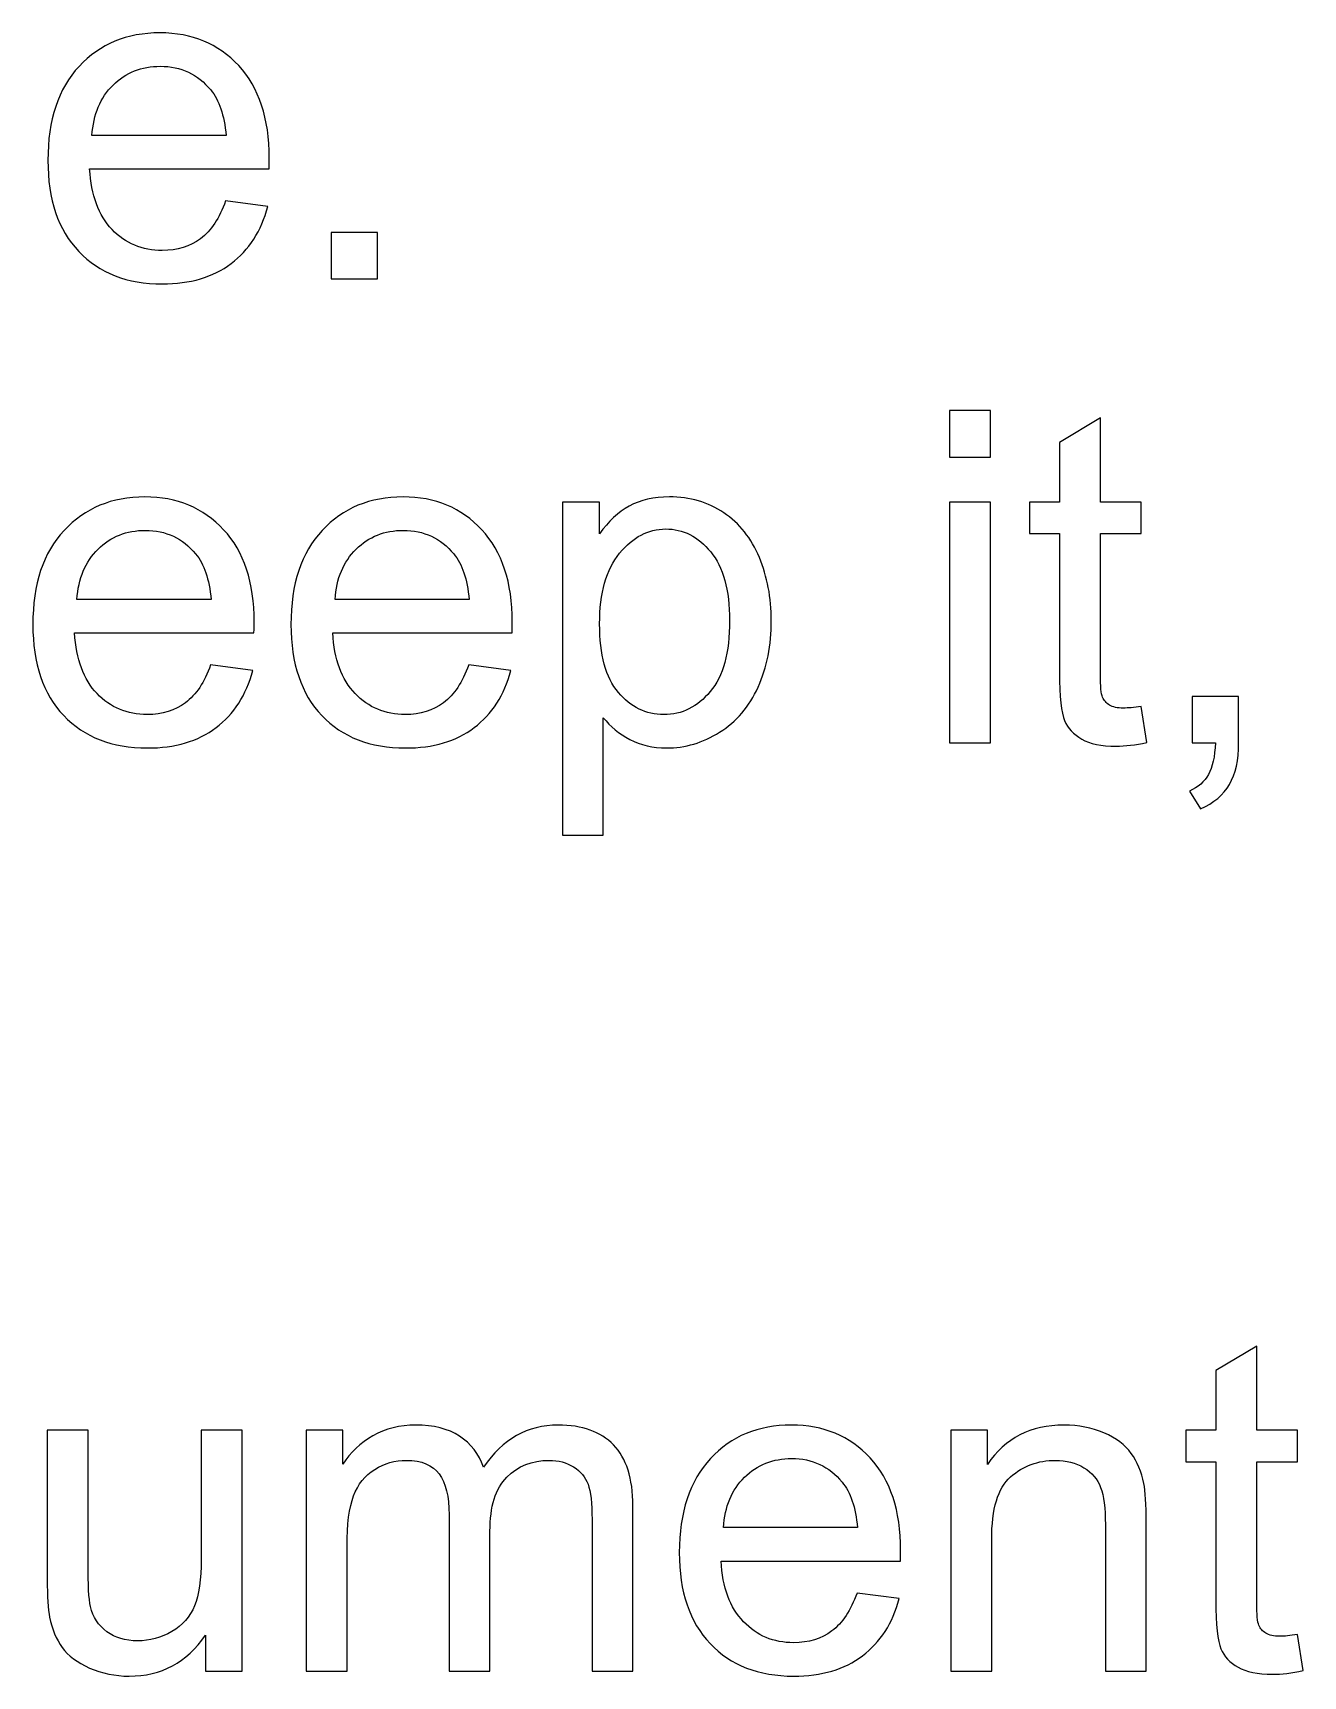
# Model space of a CAD drawing. Header units: centimetres. Extents: x -30.6 to 14.2, y -21.2 to 7.4.
# Drawn here: x -25.743 to -24.729, y -0.576 to 0.736 of the extents above; entities that cross this region are included whole.
import ezdxf

# ---------------------------------------------------------------- set-up
doc = ezdxf.new("R2010")
doc.units = ezdxf.units.CM
doc.header["$MEASUREMENT"] = 0
doc.layers.add('Layer 1', color=7, linetype='Continuous')

msp = doc.modelspace()

# ---------------------------------------------------------------- linework, layer by layer
at = {"layer": 'Layer 1'}
for points, knots in [([(-25.58898, 0.60182), (-25.58898, 0.60182), (-25.55528, 0.59738), (-25.55528, 0.59738), (-25.55528, 0.59738), (-25.56052, 0.5778), (-25.57034, 0.56256), (-25.58466, 0.55175), (-25.58466, 0.55175), (-25.59898, 0.54095), (-25.61726, 0.53552), (-25.63955, 0.53552), (-25.63955, 0.53552), (-25.66757, 0.53552), (-25.6898, 0.54416), (-25.70622, 0.56144), (-25.70622, 0.56144), (-25.72264, 0.57867), (-25.73085, 0.60293), (-25.73085, 0.63411), (-25.73085, 0.63411), (-25.73085, 0.66634), (-25.72258, 0.6914), (-25.70597, 0.70918), (-25.70597, 0.70918), (-25.68937, 0.72702), (-25.66782, 0.73591), (-25.64134, 0.73591), (-25.64134, 0.73591), (-25.61572, 0.73591), (-25.59479, 0.72721), (-25.57855, 0.70974), (-25.57855, 0.70974), (-25.56231, 0.69226), (-25.55416, 0.66769), (-25.55416, 0.63602), (-25.55416, 0.63602), (-25.55416, 0.63411), (-25.55423, 0.63121), (-25.55435, 0.62738), (-25.55435, 0.62738), (-25.55435, 0.62738), (-25.69752, 0.62738), (-25.69752, 0.62738), (-25.69752, 0.62738), (-25.69628, 0.60633), (-25.69036, 0.59015), (-25.67961, 0.57898), (-25.67961, 0.57898), (-25.66893, 0.5678), (-25.65554, 0.56219), (-25.63955, 0.56219), (-25.63955, 0.56219), (-25.62763, 0.56219), (-25.61744, 0.56533), (-25.60905, 0.57163), (-25.60905, 0.57163), (-25.60059, 0.57793), (-25.59392, 0.58799), (-25.58898, 0.60182)], [0, 0, 0, 0, 0.0625, 0.0625, 0.0625, 0.0625, 0.125, 0.125, 0.125, 0.125, 0.1875, 0.1875, 0.1875, 0.1875, 0.25, 0.25, 0.25, 0.25, 0.3125, 0.3125, 0.3125, 0.3125, 0.375, 0.375, 0.375, 0.375, 0.4375, 0.4375, 0.4375, 0.4375, 0.5, 0.5, 0.5, 0.5, 0.5625, 0.5625, 0.5625, 0.5625, 0.625, 0.625, 0.625, 0.625, 0.6875, 0.6875, 0.6875, 0.6875, 0.75, 0.75, 0.75, 0.75, 0.8125, 0.8125, 0.8125, 0.8125, 0.875, 0.875, 0.875, 0.875, 1, 1, 1, 1]), ([(-25.69566, 0.65405), (-25.69566, 0.65405), (-25.58861, 0.65405), (-25.58861, 0.65405), (-25.58861, 0.65405), (-25.59003, 0.67022), (-25.59417, 0.68233), (-25.6009, 0.69041), (-25.6009, 0.69041), (-25.61121, 0.70295), (-25.62467, 0.70924), (-25.64115, 0.70924), (-25.64115, 0.70924), (-25.65609, 0.70924), (-25.66862, 0.70424), (-25.67881, 0.69424), (-25.67881, 0.69424), (-25.68894, 0.68424), (-25.69455, 0.67084), (-25.69566, 0.65405)], [0, 0, 0, 0, 0.1666667, 0.1666667, 0.1666667, 0.1666667, 0.3333333, 0.3333333, 0.3333333, 0.3333333, 0.5, 0.5, 0.5, 0.5, 0.6666667, 0.6666667, 0.6666667, 0.6666667, 1, 1, 1, 1]), ([(-25.50483, 0.53959), (-25.50483, 0.53959), (-25.50483, 0.57663), (-25.50483, 0.57663), (-25.50483, 0.57663), (-25.50483, 0.57663), (-25.46779, 0.57663), (-25.46779, 0.57663), (-25.46779, 0.57663), (-25.46779, 0.57663), (-25.46779, 0.53959), (-25.46779, 0.53959), (-25.46779, 0.53959), (-25.46779, 0.53959), (-25.50483, 0.53959), (-25.50483, 0.53959)], [0, 0, 0, 0, 0.2, 0.2, 0.2, 0.2, 0.4, 0.4, 0.4, 0.4, 0.6, 0.6, 0.6, 0.6, 1, 1, 1, 1]), ([(-25.01113, 0.39735), (-25.01113, 0.39735), (-25.01113, 0.43439), (-25.01113, 0.43439), (-25.01113, 0.43439), (-25.01113, 0.43439), (-24.97854, 0.43439), (-24.97854, 0.43439), (-24.97854, 0.43439), (-24.97854, 0.43439), (-24.97854, 0.39735), (-24.97854, 0.39735), (-24.97854, 0.39735), (-24.97854, 0.39735), (-25.01113, 0.39735), (-25.01113, 0.39735)], [0, 0, 0, 0, 0.2, 0.2, 0.2, 0.2, 0.4, 0.4, 0.4, 0.4, 0.6, 0.6, 0.6, 0.6, 1, 1, 1, 1]), ([(-24.85809, 0.19825), (-24.85809, 0.19825), (-24.85365, 0.16948), (-24.85365, 0.16948), (-24.85365, 0.16948), (-24.86278, 0.16756), (-24.871, 0.16658), (-24.87816, 0.16658), (-24.87816, 0.16658), (-24.88995, 0.16658), (-24.89909, 0.16843), (-24.90563, 0.1722), (-24.90563, 0.1722), (-24.91211, 0.17596), (-24.91668, 0.18084), (-24.91933, 0.18695), (-24.91933, 0.18695), (-24.92199, 0.19306), (-24.92329, 0.2059), (-24.92329, 0.22547), (-24.92329, 0.22547), (-24.92329, 0.22547), (-24.92329, 0.33623), (-24.92329, 0.33623), (-24.92329, 0.33623), (-24.92329, 0.33623), (-24.94736, 0.33623), (-24.94736, 0.33623), (-24.94736, 0.33623), (-24.94736, 0.33623), (-24.94736, 0.36142), (-24.94736, 0.36142), (-24.94736, 0.36142), (-24.94736, 0.36142), (-24.92329, 0.36142), (-24.92329, 0.36142), (-24.92329, 0.36142), (-24.92329, 0.36142), (-24.92329, 0.40896), (-24.92329, 0.40896), (-24.92329, 0.40896), (-24.92329, 0.40896), (-24.89069, 0.42853), (-24.89069, 0.42853), (-24.89069, 0.42853), (-24.89069, 0.42853), (-24.89069, 0.36142), (-24.89069, 0.36142), (-24.89069, 0.36142), (-24.89069, 0.36142), (-24.85809, 0.36142), (-24.85809, 0.36142), (-24.85809, 0.36142), (-24.85809, 0.36142), (-24.85809, 0.33623), (-24.85809, 0.33623), (-24.85809, 0.33623), (-24.85809, 0.33623), (-24.89069, 0.33623), (-24.89069, 0.33623), (-24.89069, 0.33623), (-24.89069, 0.33623), (-24.89069, 0.22362), (-24.89069, 0.22362), (-24.89069, 0.22362), (-24.89069, 0.2143), (-24.89013, 0.20831), (-24.88896, 0.20566), (-24.88896, 0.20566), (-24.88785, 0.203), (-24.886, 0.2009), (-24.8834, 0.1993), (-24.8834, 0.1993), (-24.88081, 0.19775), (-24.87711, 0.19695), (-24.87229, 0.19695), (-24.87229, 0.19695), (-24.86871, 0.19695), (-24.86396, 0.19738), (-24.85809, 0.19825)], [0, 0, 0, 0, 0.047619, 0.047619, 0.047619, 0.047619, 0.0952381, 0.0952381, 0.0952381, 0.0952381, 0.1428571, 0.1428571, 0.1428571, 0.1428571, 0.1904762, 0.1904762, 0.1904762, 0.1904762, 0.2380952, 0.2380952, 0.2380952, 0.2380952, 0.2857143, 0.2857143, 0.2857143, 0.2857143, 0.3333333, 0.3333333, 0.3333333, 0.3333333, 0.3809524, 0.3809524, 0.3809524, 0.3809524, 0.4285714, 0.4285714, 0.4285714, 0.4285714, 0.4761905, 0.4761905, 0.4761905, 0.4761905, 0.5238095, 0.5238095, 0.5238095, 0.5238095, 0.5714286, 0.5714286, 0.5714286, 0.5714286, 0.6190476, 0.6190476, 0.6190476, 0.6190476, 0.6666667, 0.6666667, 0.6666667, 0.6666667, 0.7142857, 0.7142857, 0.7142857, 0.7142857, 0.7619048, 0.7619048, 0.7619048, 0.7619048, 0.8095238, 0.8095238, 0.8095238, 0.8095238, 0.8571429, 0.8571429, 0.8571429, 0.8571429, 0.9047619, 0.9047619, 0.9047619, 0.9047619, 1, 1, 1, 1]), ([(-25.60098, 0.2314), (-25.60098, 0.2314), (-25.56728, 0.22696), (-25.56728, 0.22696), (-25.56728, 0.22696), (-25.57252, 0.20738), (-25.58234, 0.19214), (-25.59666, 0.18133), (-25.59666, 0.18133), (-25.61098, 0.17053), (-25.62926, 0.1651), (-25.65155, 0.1651), (-25.65155, 0.1651), (-25.67957, 0.1651), (-25.7018, 0.17374), (-25.71822, 0.19102), (-25.71822, 0.19102), (-25.73464, 0.20825), (-25.74285, 0.23251), (-25.74285, 0.26369), (-25.74285, 0.26369), (-25.74285, 0.29592), (-25.73458, 0.32098), (-25.71797, 0.33876), (-25.71797, 0.33876), (-25.70137, 0.3566), (-25.67982, 0.36549), (-25.65334, 0.36549), (-25.65334, 0.36549), (-25.62772, 0.36549), (-25.60679, 0.35679), (-25.59055, 0.33932), (-25.59055, 0.33932), (-25.57431, 0.32184), (-25.56616, 0.29727), (-25.56616, 0.2656), (-25.56616, 0.2656), (-25.56616, 0.26369), (-25.56623, 0.26079), (-25.56635, 0.25696), (-25.56635, 0.25696), (-25.56635, 0.25696), (-25.70952, 0.25696), (-25.70952, 0.25696), (-25.70952, 0.25696), (-25.70828, 0.23591), (-25.70236, 0.21973), (-25.69161, 0.20856), (-25.69161, 0.20856), (-25.68093, 0.19738), (-25.66754, 0.19177), (-25.65155, 0.19177), (-25.65155, 0.19177), (-25.63963, 0.19177), (-25.62944, 0.19491), (-25.62105, 0.20121), (-25.62105, 0.20121), (-25.61259, 0.20751), (-25.60592, 0.21757), (-25.60098, 0.2314)], [0, 0, 0, 0, 0.0625, 0.0625, 0.0625, 0.0625, 0.125, 0.125, 0.125, 0.125, 0.1875, 0.1875, 0.1875, 0.1875, 0.25, 0.25, 0.25, 0.25, 0.3125, 0.3125, 0.3125, 0.3125, 0.375, 0.375, 0.375, 0.375, 0.4375, 0.4375, 0.4375, 0.4375, 0.5, 0.5, 0.5, 0.5, 0.5625, 0.5625, 0.5625, 0.5625, 0.625, 0.625, 0.625, 0.625, 0.6875, 0.6875, 0.6875, 0.6875, 0.75, 0.75, 0.75, 0.75, 0.8125, 0.8125, 0.8125, 0.8125, 0.875, 0.875, 0.875, 0.875, 1, 1, 1, 1]), ([(-25.39496, 0.2314), (-25.39496, 0.2314), (-25.36126, 0.22696), (-25.36126, 0.22696), (-25.36126, 0.22696), (-25.3665, 0.20738), (-25.37632, 0.19214), (-25.39064, 0.18133), (-25.39064, 0.18133), (-25.40496, 0.17053), (-25.42324, 0.1651), (-25.44553, 0.1651), (-25.44553, 0.1651), (-25.47355, 0.1651), (-25.49578, 0.17374), (-25.5122, 0.19102), (-25.5122, 0.19102), (-25.52862, 0.20825), (-25.53683, 0.23251), (-25.53683, 0.26369), (-25.53683, 0.26369), (-25.53683, 0.29592), (-25.52856, 0.32098), (-25.51195, 0.33876), (-25.51195, 0.33876), (-25.49535, 0.3566), (-25.4738, 0.36549), (-25.44732, 0.36549), (-25.44732, 0.36549), (-25.4217, 0.36549), (-25.40077, 0.35679), (-25.38453, 0.33932), (-25.38453, 0.33932), (-25.36829, 0.32184), (-25.36014, 0.29727), (-25.36014, 0.2656), (-25.36014, 0.2656), (-25.36014, 0.26369), (-25.36021, 0.26079), (-25.36033, 0.25696), (-25.36033, 0.25696), (-25.36033, 0.25696), (-25.5035, 0.25696), (-25.5035, 0.25696), (-25.5035, 0.25696), (-25.50226, 0.23591), (-25.49634, 0.21973), (-25.48559, 0.20856), (-25.48559, 0.20856), (-25.47491, 0.19738), (-25.46152, 0.19177), (-25.44553, 0.19177), (-25.44553, 0.19177), (-25.43361, 0.19177), (-25.42342, 0.19491), (-25.41503, 0.20121), (-25.41503, 0.20121), (-25.40657, 0.20751), (-25.3999, 0.21757), (-25.39496, 0.2314)], [0, 0, 0, 0, 0.0625, 0.0625, 0.0625, 0.0625, 0.125, 0.125, 0.125, 0.125, 0.1875, 0.1875, 0.1875, 0.1875, 0.25, 0.25, 0.25, 0.25, 0.3125, 0.3125, 0.3125, 0.3125, 0.375, 0.375, 0.375, 0.375, 0.4375, 0.4375, 0.4375, 0.4375, 0.5, 0.5, 0.5, 0.5, 0.5625, 0.5625, 0.5625, 0.5625, 0.625, 0.625, 0.625, 0.625, 0.6875, 0.6875, 0.6875, 0.6875, 0.75, 0.75, 0.75, 0.75, 0.8125, 0.8125, 0.8125, 0.8125, 0.875, 0.875, 0.875, 0.875, 1, 1, 1, 1]), ([(-25.32007, 0.09546), (-25.32007, 0.09546), (-25.32007, 0.36142), (-25.32007, 0.36142), (-25.32007, 0.36142), (-25.32007, 0.36142), (-25.29044, 0.36142), (-25.29044, 0.36142), (-25.29044, 0.36142), (-25.29044, 0.36142), (-25.29044, 0.33617), (-25.29044, 0.33617), (-25.29044, 0.33617), (-25.28346, 0.34592), (-25.27556, 0.35327), (-25.26673, 0.35815), (-25.26673, 0.35815), (-25.25797, 0.36302), (-25.24728, 0.36549), (-25.23475, 0.36549), (-25.23475, 0.36549), (-25.21833, 0.36549), (-25.20388, 0.36129), (-25.19135, 0.35284), (-25.19135, 0.35284), (-25.17882, 0.34444), (-25.16937, 0.33253), (-25.16295, 0.31721), (-25.16295, 0.31721), (-25.15659, 0.30184), (-25.15338, 0.28505), (-25.15338, 0.26671), (-25.15338, 0.26671), (-25.15338, 0.24714), (-25.1569, 0.22949), (-25.16394, 0.21374), (-25.16394, 0.21374), (-25.17098, 0.19806), (-25.18123, 0.18602), (-25.19469, 0.17763), (-25.19469, 0.17763), (-25.20808, 0.16929), (-25.22222, 0.1651), (-25.23704, 0.1651), (-25.23704, 0.1651), (-25.2479, 0.1651), (-25.25766, 0.16738), (-25.26624, 0.17195), (-25.26624, 0.17195), (-25.27488, 0.17652), (-25.28192, 0.18226), (-25.28748, 0.18923), (-25.28748, 0.18923), (-25.28748, 0.18923), (-25.28748, 0.09546), (-25.28748, 0.09546), (-25.28748, 0.09546), (-25.28748, 0.09546), (-25.32007, 0.09546), (-25.32007, 0.09546)], [0, 0, 0, 0, 0.0625, 0.0625, 0.0625, 0.0625, 0.125, 0.125, 0.125, 0.125, 0.1875, 0.1875, 0.1875, 0.1875, 0.25, 0.25, 0.25, 0.25, 0.3125, 0.3125, 0.3125, 0.3125, 0.375, 0.375, 0.375, 0.375, 0.4375, 0.4375, 0.4375, 0.4375, 0.5, 0.5, 0.5, 0.5, 0.5625, 0.5625, 0.5625, 0.5625, 0.625, 0.625, 0.625, 0.625, 0.6875, 0.6875, 0.6875, 0.6875, 0.75, 0.75, 0.75, 0.75, 0.8125, 0.8125, 0.8125, 0.8125, 0.875, 0.875, 0.875, 0.875, 1, 1, 1, 1]), ([(-25.01113, 0.16917), (-25.01113, 0.16917), (-25.01113, 0.36142), (-25.01113, 0.36142), (-25.01113, 0.36142), (-25.01113, 0.36142), (-24.97854, 0.36142), (-24.97854, 0.36142), (-24.97854, 0.36142), (-24.97854, 0.36142), (-24.97854, 0.16917), (-24.97854, 0.16917), (-24.97854, 0.16917), (-24.97854, 0.16917), (-25.01113, 0.16917), (-25.01113, 0.16917)], [0, 0, 0, 0, 0.2, 0.2, 0.2, 0.2, 0.4, 0.4, 0.4, 0.4, 0.6, 0.6, 0.6, 0.6, 1, 1, 1, 1]), ([(-25.70766, 0.28363), (-25.70766, 0.28363), (-25.60061, 0.28363), (-25.60061, 0.28363), (-25.60061, 0.28363), (-25.60203, 0.2998), (-25.60617, 0.31191), (-25.6129, 0.31999), (-25.6129, 0.31999), (-25.62321, 0.33253), (-25.63667, 0.33882), (-25.65315, 0.33882), (-25.65315, 0.33882), (-25.66809, 0.33882), (-25.68062, 0.33382), (-25.69081, 0.32382), (-25.69081, 0.32382), (-25.70094, 0.31382), (-25.70655, 0.30042), (-25.70766, 0.28363)], [0, 0, 0, 0, 0.1666667, 0.1666667, 0.1666667, 0.1666667, 0.3333333, 0.3333333, 0.3333333, 0.3333333, 0.5, 0.5, 0.5, 0.5, 0.6666667, 0.6666667, 0.6666667, 0.6666667, 1, 1, 1, 1]), ([(-25.50164, 0.28363), (-25.50164, 0.28363), (-25.39459, 0.28363), (-25.39459, 0.28363), (-25.39459, 0.28363), (-25.39601, 0.2998), (-25.40015, 0.31191), (-25.40688, 0.31999), (-25.40688, 0.31999), (-25.41719, 0.33253), (-25.43065, 0.33882), (-25.44713, 0.33882), (-25.44713, 0.33882), (-25.46207, 0.33882), (-25.4746, 0.33382), (-25.48479, 0.32382), (-25.48479, 0.32382), (-25.49492, 0.31382), (-25.50053, 0.30042), (-25.50164, 0.28363)], [0, 0, 0, 0, 0.1666667, 0.1666667, 0.1666667, 0.1666667, 0.3333333, 0.3333333, 0.3333333, 0.3333333, 0.5, 0.5, 0.5, 0.5, 0.6666667, 0.6666667, 0.6666667, 0.6666667, 1, 1, 1, 1]), ([(-25.29044, 0.26412), (-25.29044, 0.23949), (-25.28544, 0.22128), (-25.2755, 0.20948), (-25.2755, 0.20948), (-25.2655, 0.19769), (-25.2534, 0.19177), (-25.2392, 0.19177), (-25.2392, 0.19177), (-25.22475, 0.19177), (-25.2124, 0.19788), (-25.20216, 0.2101), (-25.20216, 0.2101), (-25.19185, 0.22233), (-25.18672, 0.24122), (-25.18672, 0.26684), (-25.18672, 0.26684), (-25.18672, 0.29129), (-25.19172, 0.30956), (-25.20178, 0.32172), (-25.20178, 0.32172), (-25.21185, 0.33388), (-25.22382, 0.33993), (-25.23778, 0.33993), (-25.23778, 0.33993), (-25.25161, 0.33993), (-25.26383, 0.33345), (-25.27445, 0.32055), (-25.27445, 0.32055), (-25.28513, 0.30758), (-25.29044, 0.28882), (-25.29044, 0.26412)], [0, 0, 0, 0, 0.1111111, 0.1111111, 0.1111111, 0.1111111, 0.2222222, 0.2222222, 0.2222222, 0.2222222, 0.3333333, 0.3333333, 0.3333333, 0.3333333, 0.4444444, 0.4444444, 0.4444444, 0.4444444, 0.5555556, 0.5555556, 0.5555556, 0.5555556, 0.6666667, 0.6666667, 0.6666667, 0.6666667, 0.7777778, 0.7777778, 0.7777778, 0.7777778, 1, 1, 1, 1]), ([(-24.8174, 0.16917), (-24.8174, 0.16917), (-24.8174, 0.20621), (-24.8174, 0.20621), (-24.8174, 0.20621), (-24.8174, 0.20621), (-24.78036, 0.20621), (-24.78036, 0.20621), (-24.78036, 0.20621), (-24.78036, 0.20621), (-24.78036, 0.16917), (-24.78036, 0.16917), (-24.78036, 0.16917), (-24.78036, 0.15553), (-24.78277, 0.14448), (-24.78765, 0.13608), (-24.78765, 0.13608), (-24.79246, 0.12768), (-24.80018, 0.12114), (-24.81074, 0.11657), (-24.81074, 0.11657), (-24.81074, 0.11657), (-24.81963, 0.13065), (-24.81963, 0.13065), (-24.81963, 0.13065), (-24.81271, 0.13367), (-24.80765, 0.13812), (-24.80444, 0.14392), (-24.80444, 0.14392), (-24.80117, 0.14978), (-24.79931, 0.15818), (-24.79894, 0.16917), (-24.79894, 0.16917), (-24.79894, 0.16917), (-24.8174, 0.16917), (-24.8174, 0.16917)], [0, 0, 0, 0, 0.1, 0.1, 0.1, 0.1, 0.2, 0.2, 0.2, 0.2, 0.3, 0.3, 0.3, 0.3, 0.4, 0.4, 0.4, 0.4, 0.5, 0.5, 0.5, 0.5, 0.6, 0.6, 0.6, 0.6, 0.7, 0.7, 0.7, 0.7, 0.8, 0.8, 0.8, 0.8, 1, 1, 1, 1]), ([(-24.73331, -0.54259), (-24.73331, -0.54259), (-24.72887, -0.57136), (-24.72887, -0.57136), (-24.72887, -0.57136), (-24.738, -0.57328), (-24.74622, -0.57426), (-24.75338, -0.57426), (-24.75338, -0.57426), (-24.76517, -0.57426), (-24.77431, -0.57241), (-24.78085, -0.56864), (-24.78085, -0.56864), (-24.78733, -0.56488), (-24.7919, -0.56), (-24.79455, -0.55389), (-24.79455, -0.55389), (-24.79721, -0.54778), (-24.79851, -0.53494), (-24.79851, -0.51537), (-24.79851, -0.51537), (-24.79851, -0.51537), (-24.79851, -0.40461), (-24.79851, -0.40461), (-24.79851, -0.40461), (-24.79851, -0.40461), (-24.82258, -0.40461), (-24.82258, -0.40461), (-24.82258, -0.40461), (-24.82258, -0.40461), (-24.82258, -0.37942), (-24.82258, -0.37942), (-24.82258, -0.37942), (-24.82258, -0.37942), (-24.79851, -0.37942), (-24.79851, -0.37942), (-24.79851, -0.37942), (-24.79851, -0.37942), (-24.79851, -0.33188), (-24.79851, -0.33188), (-24.79851, -0.33188), (-24.79851, -0.33188), (-24.76591, -0.31231), (-24.76591, -0.31231), (-24.76591, -0.31231), (-24.76591, -0.31231), (-24.76591, -0.37942), (-24.76591, -0.37942), (-24.76591, -0.37942), (-24.76591, -0.37942), (-24.73331, -0.37942), (-24.73331, -0.37942), (-24.73331, -0.37942), (-24.73331, -0.37942), (-24.73331, -0.40461), (-24.73331, -0.40461), (-24.73331, -0.40461), (-24.73331, -0.40461), (-24.76591, -0.40461), (-24.76591, -0.40461), (-24.76591, -0.40461), (-24.76591, -0.40461), (-24.76591, -0.51722), (-24.76591, -0.51722), (-24.76591, -0.51722), (-24.76591, -0.52654), (-24.76535, -0.53253), (-24.76418, -0.53518), (-24.76418, -0.53518), (-24.76307, -0.53784), (-24.76122, -0.53994), (-24.75862, -0.54154), (-24.75862, -0.54154), (-24.75603, -0.54309), (-24.75233, -0.54389), (-24.74751, -0.54389), (-24.74751, -0.54389), (-24.74393, -0.54389), (-24.73918, -0.54346), (-24.73331, -0.54259)], [0, 0, 0, 0, 0.047619, 0.047619, 0.047619, 0.047619, 0.0952381, 0.0952381, 0.0952381, 0.0952381, 0.1428571, 0.1428571, 0.1428571, 0.1428571, 0.1904762, 0.1904762, 0.1904762, 0.1904762, 0.2380952, 0.2380952, 0.2380952, 0.2380952, 0.2857143, 0.2857143, 0.2857143, 0.2857143, 0.3333333, 0.3333333, 0.3333333, 0.3333333, 0.3809524, 0.3809524, 0.3809524, 0.3809524, 0.4285714, 0.4285714, 0.4285714, 0.4285714, 0.4761905, 0.4761905, 0.4761905, 0.4761905, 0.5238095, 0.5238095, 0.5238095, 0.5238095, 0.5714286, 0.5714286, 0.5714286, 0.5714286, 0.6190476, 0.6190476, 0.6190476, 0.6190476, 0.6666667, 0.6666667, 0.6666667, 0.6666667, 0.7142857, 0.7142857, 0.7142857, 0.7142857, 0.7619048, 0.7619048, 0.7619048, 0.7619048, 0.8095238, 0.8095238, 0.8095238, 0.8095238, 0.8571429, 0.8571429, 0.8571429, 0.8571429, 0.9047619, 0.9047619, 0.9047619, 0.9047619, 1, 1, 1, 1]), ([(-25.60511, -0.57167), (-25.60511, -0.57167), (-25.60511, -0.54309), (-25.60511, -0.54309), (-25.60511, -0.54309), (-25.62005, -0.56488), (-25.6403, -0.57574), (-25.66592, -0.57574), (-25.66592, -0.57574), (-25.67722, -0.57574), (-25.68778, -0.57358), (-25.69759, -0.56926), (-25.69759, -0.56926), (-25.70741, -0.56488), (-25.71469, -0.55945), (-25.71945, -0.5529), (-25.71945, -0.5529), (-25.7242, -0.5463), (-25.72753, -0.53827), (-25.72945, -0.52876), (-25.72945, -0.52876), (-25.73074, -0.52234), (-25.73142, -0.51222), (-25.73142, -0.49839), (-25.73142, -0.49839), (-25.73142, -0.49839), (-25.73142, -0.37942), (-25.73142, -0.37942), (-25.73142, -0.37942), (-25.73142, -0.37942), (-25.69883, -0.37942), (-25.69883, -0.37942), (-25.69883, -0.37942), (-25.69883, -0.37942), (-25.69883, -0.48579), (-25.69883, -0.48579), (-25.69883, -0.48579), (-25.69883, -0.50277), (-25.69815, -0.51425), (-25.69685, -0.52012), (-25.69685, -0.52012), (-25.69481, -0.5287), (-25.69049, -0.53537), (-25.68382, -0.54025), (-25.68382, -0.54025), (-25.67722, -0.54512), (-25.66907, -0.54759), (-25.65931, -0.54759), (-25.65931, -0.54759), (-25.64956, -0.54759), (-25.64042, -0.54512), (-25.6319, -0.54012), (-25.6319, -0.54012), (-25.62338, -0.53512), (-25.61733, -0.52827), (-25.61375, -0.51969), (-25.61375, -0.51969), (-25.61023, -0.51111), (-25.60844, -0.49857), (-25.60844, -0.48221), (-25.60844, -0.48221), (-25.60844, -0.48221), (-25.60844, -0.37942), (-25.60844, -0.37942), (-25.60844, -0.37942), (-25.60844, -0.37942), (-25.57585, -0.37942), (-25.57585, -0.37942), (-25.57585, -0.37942), (-25.57585, -0.37942), (-25.57585, -0.57167), (-25.57585, -0.57167), (-25.57585, -0.57167), (-25.57585, -0.57167), (-25.60511, -0.57167), (-25.60511, -0.57167)], [0, 0, 0, 0, 0.05, 0.05, 0.05, 0.05, 0.1, 0.1, 0.1, 0.1, 0.15, 0.15, 0.15, 0.15, 0.2, 0.2, 0.2, 0.2, 0.25, 0.25, 0.25, 0.25, 0.3, 0.3, 0.3, 0.3, 0.35, 0.35, 0.35, 0.35, 0.4, 0.4, 0.4, 0.4, 0.45, 0.45, 0.45, 0.45, 0.5, 0.5, 0.5, 0.5, 0.55, 0.55, 0.55, 0.55, 0.6, 0.6, 0.6, 0.6, 0.65, 0.65, 0.65, 0.65, 0.7, 0.7, 0.7, 0.7, 0.75, 0.75, 0.75, 0.75, 0.8, 0.8, 0.8, 0.8, 0.85, 0.85, 0.85, 0.85, 0.9, 0.9, 0.9, 0.9, 1, 1, 1, 1]), ([(-25.52466, -0.57167), (-25.52466, -0.57167), (-25.52466, -0.37942), (-25.52466, -0.37942), (-25.52466, -0.37942), (-25.52466, -0.37942), (-25.4954, -0.37942), (-25.4954, -0.37942), (-25.4954, -0.37942), (-25.4954, -0.37942), (-25.4954, -0.40659), (-25.4954, -0.40659), (-25.4954, -0.40659), (-25.48941, -0.3972), (-25.48138, -0.38961), (-25.47138, -0.38393), (-25.47138, -0.38393), (-25.46138, -0.37819), (-25.45002, -0.37535), (-25.43724, -0.37535), (-25.43724, -0.37535), (-25.42304, -0.37535), (-25.41138, -0.37831), (-25.4023, -0.38418), (-25.4023, -0.38418), (-25.39322, -0.3901), (-25.3868, -0.39831), (-25.3831, -0.40893), (-25.3831, -0.40893), (-25.36779, -0.38652), (-25.34797, -0.37535), (-25.32352, -0.37535), (-25.32352, -0.37535), (-25.30439, -0.37535), (-25.28963, -0.3806), (-25.27938, -0.39115), (-25.27938, -0.39115), (-25.26907, -0.40171), (-25.26389, -0.41795), (-25.26389, -0.43986), (-25.26389, -0.43986), (-25.26389, -0.43986), (-25.26389, -0.57167), (-25.26389, -0.57167), (-25.26389, -0.57167), (-25.26389, -0.57167), (-25.29648, -0.57167), (-25.29648, -0.57167), (-25.29648, -0.57167), (-25.29648, -0.57167), (-25.29648, -0.45067), (-25.29648, -0.45067), (-25.29648, -0.45067), (-25.29648, -0.4377), (-25.29759, -0.42832), (-25.29969, -0.42258), (-25.29969, -0.42258), (-25.30179, -0.41683), (-25.30562, -0.41227), (-25.31124, -0.40875), (-25.31124, -0.40875), (-25.31679, -0.40523), (-25.32334, -0.4035), (-25.33081, -0.4035), (-25.33081, -0.4035), (-25.34439, -0.4035), (-25.35563, -0.40801), (-25.36458, -0.41696), (-25.36458, -0.41696), (-25.37353, -0.42597), (-25.37798, -0.44036), (-25.37798, -0.46011), (-25.37798, -0.46011), (-25.37798, -0.46011), (-25.37798, -0.57167), (-25.37798, -0.57167), (-25.37798, -0.57167), (-25.37798, -0.57167), (-25.41057, -0.57167), (-25.41057, -0.57167), (-25.41057, -0.57167), (-25.41057, -0.57167), (-25.41057, -0.4469), (-25.41057, -0.4469), (-25.41057, -0.4469), (-25.41057, -0.43245), (-25.41323, -0.42159), (-25.41854, -0.41436), (-25.41854, -0.41436), (-25.42385, -0.40714), (-25.43255, -0.4035), (-25.44459, -0.4035), (-25.44459, -0.4035), (-25.45373, -0.4035), (-25.46218, -0.40591), (-25.46996, -0.41072), (-25.46996, -0.41072), (-25.47774, -0.41554), (-25.48336, -0.42258), (-25.48688, -0.4319), (-25.48688, -0.4319), (-25.49034, -0.44116), (-25.49207, -0.45456), (-25.49207, -0.47203), (-25.49207, -0.47203), (-25.49207, -0.47203), (-25.49207, -0.57167), (-25.49207, -0.57167), (-25.49207, -0.57167), (-25.49207, -0.57167), (-25.52466, -0.57167), (-25.52466, -0.57167)], [0, 0, 0, 0, 0.0344828, 0.0344828, 0.0344828, 0.0344828, 0.0689655, 0.0689655, 0.0689655, 0.0689655, 0.1034483, 0.1034483, 0.1034483, 0.1034483, 0.137931, 0.137931, 0.137931, 0.137931, 0.1724138, 0.1724138, 0.1724138, 0.1724138, 0.2068966, 0.2068966, 0.2068966, 0.2068966, 0.2413793, 0.2413793, 0.2413793, 0.2413793, 0.2758621, 0.2758621, 0.2758621, 0.2758621, 0.3103448, 0.3103448, 0.3103448, 0.3103448, 0.3448276, 0.3448276, 0.3448276, 0.3448276, 0.3793103, 0.3793103, 0.3793103, 0.3793103, 0.4137931, 0.4137931, 0.4137931, 0.4137931, 0.4482759, 0.4482759, 0.4482759, 0.4482759, 0.4827586, 0.4827586, 0.4827586, 0.4827586, 0.5172414, 0.5172414, 0.5172414, 0.5172414, 0.5517241, 0.5517241, 0.5517241, 0.5517241, 0.5862069, 0.5862069, 0.5862069, 0.5862069, 0.6206897, 0.6206897, 0.6206897, 0.6206897, 0.6551724, 0.6551724, 0.6551724, 0.6551724, 0.6896552, 0.6896552, 0.6896552, 0.6896552, 0.7241379, 0.7241379, 0.7241379, 0.7241379, 0.7586207, 0.7586207, 0.7586207, 0.7586207, 0.7931034, 0.7931034, 0.7931034, 0.7931034, 0.8275862, 0.8275862, 0.8275862, 0.8275862, 0.862069, 0.862069, 0.862069, 0.862069, 0.8965517, 0.8965517, 0.8965517, 0.8965517, 0.9310345, 0.9310345, 0.9310345, 0.9310345, 1, 1, 1, 1]), ([(-25.08497, -0.50944), (-25.08497, -0.50944), (-25.05127, -0.51388), (-25.05127, -0.51388), (-25.05127, -0.51388), (-25.05651, -0.53346), (-25.06633, -0.5487), (-25.08065, -0.55951), (-25.08065, -0.55951), (-25.09497, -0.57031), (-25.11325, -0.57574), (-25.13554, -0.57574), (-25.13554, -0.57574), (-25.16356, -0.57574), (-25.18579, -0.5671), (-25.20221, -0.54982), (-25.20221, -0.54982), (-25.21863, -0.53259), (-25.22684, -0.50833), (-25.22684, -0.47715), (-25.22684, -0.47715), (-25.22684, -0.44492), (-25.21857, -0.41986), (-25.20196, -0.40208), (-25.20196, -0.40208), (-25.18536, -0.38424), (-25.16381, -0.37535), (-25.13733, -0.37535), (-25.13733, -0.37535), (-25.11171, -0.37535), (-25.09078, -0.38405), (-25.07454, -0.40152), (-25.07454, -0.40152), (-25.0583, -0.419), (-25.05015, -0.44357), (-25.05015, -0.47524), (-25.05015, -0.47524), (-25.05015, -0.47715), (-25.05022, -0.48005), (-25.05034, -0.48388), (-25.05034, -0.48388), (-25.05034, -0.48388), (-25.19351, -0.48388), (-25.19351, -0.48388), (-25.19351, -0.48388), (-25.19227, -0.50493), (-25.18635, -0.52111), (-25.1756, -0.53228), (-25.1756, -0.53228), (-25.16492, -0.54346), (-25.15153, -0.54907), (-25.13554, -0.54907), (-25.13554, -0.54907), (-25.12362, -0.54907), (-25.11343, -0.54593), (-25.10504, -0.53963), (-25.10504, -0.53963), (-25.09658, -0.53333), (-25.08991, -0.52327), (-25.08497, -0.50944)], [0, 0, 0, 0, 0.0625, 0.0625, 0.0625, 0.0625, 0.125, 0.125, 0.125, 0.125, 0.1875, 0.1875, 0.1875, 0.1875, 0.25, 0.25, 0.25, 0.25, 0.3125, 0.3125, 0.3125, 0.3125, 0.375, 0.375, 0.375, 0.375, 0.4375, 0.4375, 0.4375, 0.4375, 0.5, 0.5, 0.5, 0.5, 0.5625, 0.5625, 0.5625, 0.5625, 0.625, 0.625, 0.625, 0.625, 0.6875, 0.6875, 0.6875, 0.6875, 0.75, 0.75, 0.75, 0.75, 0.8125, 0.8125, 0.8125, 0.8125, 0.875, 0.875, 0.875, 0.875, 1, 1, 1, 1]), ([(-25.01008, -0.57167), (-25.01008, -0.57167), (-25.01008, -0.37942), (-25.01008, -0.37942), (-25.01008, -0.37942), (-25.01008, -0.37942), (-24.98082, -0.37942), (-24.98082, -0.37942), (-24.98082, -0.37942), (-24.98082, -0.37942), (-24.98082, -0.40671), (-24.98082, -0.40671), (-24.98082, -0.40671), (-24.96674, -0.38578), (-24.94637, -0.37535), (-24.91976, -0.37535), (-24.91976, -0.37535), (-24.90816, -0.37535), (-24.89754, -0.37745), (-24.88784, -0.38158), (-24.88784, -0.38158), (-24.87815, -0.38572), (-24.87087, -0.39121), (-24.86605, -0.39794), (-24.86605, -0.39794), (-24.86124, -0.40467), (-24.85784, -0.4127), (-24.85593, -0.42196), (-24.85593, -0.42196), (-24.85475, -0.42801), (-24.85414, -0.43857), (-24.85414, -0.45363), (-24.85414, -0.45363), (-24.85414, -0.45363), (-24.85414, -0.57167), (-24.85414, -0.57167), (-24.85414, -0.57167), (-24.85414, -0.57167), (-24.88673, -0.57167), (-24.88673, -0.57167), (-24.88673, -0.57167), (-24.88673, -0.57167), (-24.88673, -0.45486), (-24.88673, -0.45486), (-24.88673, -0.45486), (-24.88673, -0.44159), (-24.88797, -0.43165), (-24.8905, -0.42511), (-24.8905, -0.42511), (-24.89303, -0.41856), (-24.89754, -0.41332), (-24.90396, -0.40936), (-24.90396, -0.40936), (-24.91038, -0.40547), (-24.91797, -0.4035), (-24.92661, -0.4035), (-24.92661, -0.4035), (-24.94044, -0.4035), (-24.95236, -0.40788), (-24.96242, -0.41671), (-24.96242, -0.41671), (-24.97248, -0.42548), (-24.97749, -0.44221), (-24.97749, -0.46678), (-24.97749, -0.46678), (-24.97749, -0.46678), (-24.97749, -0.57167), (-24.97749, -0.57167), (-24.97749, -0.57167), (-24.97749, -0.57167), (-25.01008, -0.57167), (-25.01008, -0.57167)], [0, 0, 0, 0, 0.0526316, 0.0526316, 0.0526316, 0.0526316, 0.1052632, 0.1052632, 0.1052632, 0.1052632, 0.1578947, 0.1578947, 0.1578947, 0.1578947, 0.2105263, 0.2105263, 0.2105263, 0.2105263, 0.2631579, 0.2631579, 0.2631579, 0.2631579, 0.3157895, 0.3157895, 0.3157895, 0.3157895, 0.3684211, 0.3684211, 0.3684211, 0.3684211, 0.4210526, 0.4210526, 0.4210526, 0.4210526, 0.4736842, 0.4736842, 0.4736842, 0.4736842, 0.5263158, 0.5263158, 0.5263158, 0.5263158, 0.5789474, 0.5789474, 0.5789474, 0.5789474, 0.6315789, 0.6315789, 0.6315789, 0.6315789, 0.6842105, 0.6842105, 0.6842105, 0.6842105, 0.7368421, 0.7368421, 0.7368421, 0.7368421, 0.7894737, 0.7894737, 0.7894737, 0.7894737, 0.8421053, 0.8421053, 0.8421053, 0.8421053, 0.8947368, 0.8947368, 0.8947368, 0.8947368, 1, 1, 1, 1]), ([(-25.19165, -0.45721), (-25.19165, -0.45721), (-25.0846, -0.45721), (-25.0846, -0.45721), (-25.0846, -0.45721), (-25.08602, -0.44104), (-25.09016, -0.42893), (-25.09689, -0.42085), (-25.09689, -0.42085), (-25.1072, -0.40831), (-25.12066, -0.40202), (-25.13714, -0.40202), (-25.13714, -0.40202), (-25.15208, -0.40202), (-25.16461, -0.40702), (-25.1748, -0.41702), (-25.1748, -0.41702), (-25.18493, -0.42702), (-25.19054, -0.44042), (-25.19165, -0.45721)], [0, 0, 0, 0, 0.1666667, 0.1666667, 0.1666667, 0.1666667, 0.3333333, 0.3333333, 0.3333333, 0.3333333, 0.5, 0.5, 0.5, 0.5, 0.6666667, 0.6666667, 0.6666667, 0.6666667, 1, 1, 1, 1])]:
    msp.add_open_spline(points, degree=3, knots=knots, dxfattribs=at)

doc.saveas('drawing.dxf')
